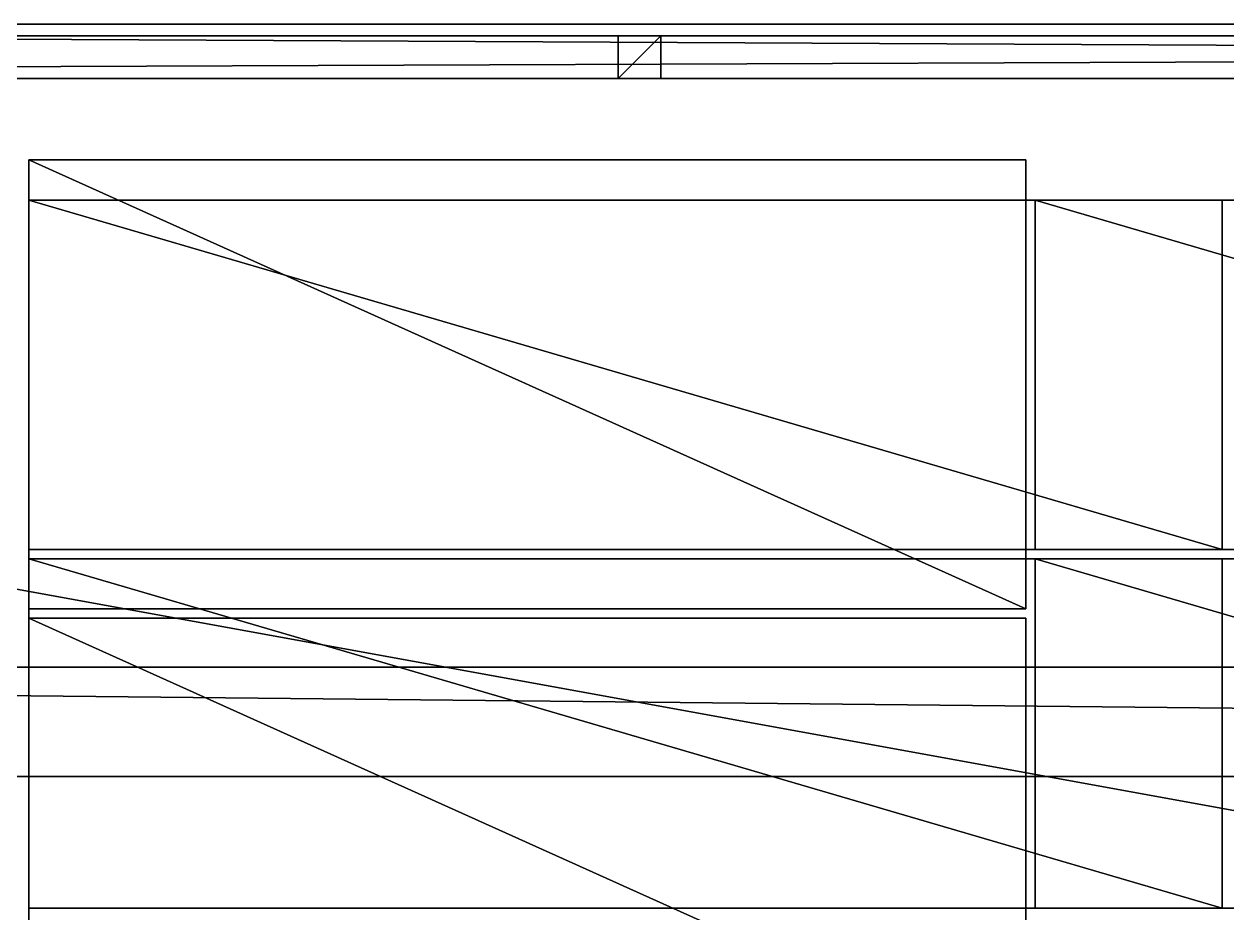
# Model space of a CAD drawing. Header units: millimetres. Extents: x -3100 to 14040, y -1280 to 1295.
# Drawn here: x 3873 to 5416, y 155 to 1295 of the extents above; entities that cross this region are included whole.
import ezdxf

# ---------------------------------------------------------------- set-up
doc = ezdxf.new("R2010")
doc.units = ezdxf.units.MM

msp = doc.modelspace()

# ---------------------------------------------------------------- linework, layer by layer
at = {"layer": 'CAD_75LAB'}
for points in [[(14040, 1295, 1250), (-40, 1295, 1250), (-40, 1295, 1320)], [(14040, 1295, 1320), (14040, 1295, 1250), (-40, 1295, 1320)], [(14040, 1225, 1250), (-40, 1225, 1250), (-40, 1295, 1250)], [(14040, 1295, 1250), (14040, 1225, 1250), (-40, 1295, 1250)], [(14040, 1225, 1320), (-40, 1295, 1320), (-40, 1225, 1320)], [(14040, 1295, 1320), (-40, 1295, 1320), (14040, 1225, 1320)], [(14040, 1280, 1160), (-40, 1280, 1160), (-40, 1280, 1250)], [(14040, 1280, 1250), (14040, 1280, 1160), (-40, 1280, 1250)], [(14040, -1280, 1160), (-40, -1280, 1160), (-40, 1280, 1160)], [(14040, 1280, 1160), (14040, -1280, 1160), (-40, 1280, 1160)], [(14040, -1280, 1250), (-40, 1280, 1250), (-40, -1280, 1250)], [(14040, 1280, 1250), (-40, 1280, 1250), (14040, -1280, 1250)], [(14040, 1280, 3995), (14040, 1280, 3940), (-40, 1280, 3940)], [(14040, 1280, 3995), (-40, 1280, 3940), (-40, 1280, 3995)], [(14040, 1280, 3940), (-40, 1225, 3940), (-40, 1280, 3940)], [(14040, 1280, 3940), (14040, 1225, 3940), (-40, 1225, 3940)], [(14040, 1280, 3995), (-40, 1280, 3995), (-40, 1225, 3995)], [(14040, 1280, 3995), (-40, 1225, 3995), (14040, 1225, 3995)], [(4635, 1280, 3940), (4635, 1280, 1250), (4635, 1225, 1250)], [(4635, 1225, 3940), (4635, 1280, 3940), (4635, 1225, 1250)], [(4635, 1280, 3940), (4690, 1280, 1250), (4635, 1280, 1250)], [(4690, 1280, 3940), (4690, 1280, 1250), (4635, 1280, 3940)], [(4690, 1280, 1250), (4635, 1225, 1250), (4635, 1280, 1250)], [(4690, 1280, 1250), (4690, 1225, 1250), (4635, 1225, 1250)], [(4690, 1280, 3940), (4635, 1280, 3940), (4635, 1225, 3940)], [(4690, 1280, 3940), (4635, 1225, 3940), (4690, 1225, 3940)], [(4690, 1280, 3940), (4690, 1225, 1250), (4690, 1280, 1250)], [(4690, 1225, 3940), (4690, 1225, 1250), (4690, 1280, 3940)], [(14040, 1225, 3995), (-40, 1225, 3940), (14040, 1225, 3940)], [(14040, 1225, 3995), (-40, 1225, 3995), (-40, 1225, 3940)], [(14040, 1225, 1250), (-40, 1225, 1320), (-40, 1225, 1250)], [(14040, 1225, 1320), (-40, 1225, 1320), (14040, 1225, 1250)], [(4635, 1225, 3940), (4635, 1225, 1250), (4690, 1225, 1250)], [(4690, 1225, 3940), (4635, 1225, 3940), (4690, 1225, 1250)], [(3879, 545, 1367), (3879, 1121, 1253), (3879, 545, 1253)], [(3879, 545, 1367), (3879, 1121, 1367), (3879, 1121, 1253)], [(5158, 1121, 1367), (5158, 1121, 1253), (3879, 1121, 1253)], [(5158, 1121, 1367), (3879, 1121, 1253), (3879, 1121, 1367)], [(5158, 545, 1253), (3879, 545, 1253), (3879, 1121, 1253)], [(5158, 1121, 1253), (5158, 545, 1253), (3879, 1121, 1253)], [(5158, 545, 1367), (3879, 1121, 1367), (3879, 545, 1367)], [(5158, 1121, 1367), (3879, 1121, 1367), (5158, 545, 1367)], [(3879, 545, 1487), (3879, 1121, 1373), (3879, 545, 1373)], [(3879, 545, 1487), (3879, 1121, 1487), (3879, 1121, 1373)], [(5158, 1121, 1487), (5158, 1121, 1373), (3879, 1121, 1373)], [(5158, 1121, 1487), (3879, 1121, 1373), (3879, 1121, 1487)], [(5158, 545, 1373), (3879, 545, 1373), (3879, 1121, 1373)], [(5158, 1121, 1373), (5158, 545, 1373), (3879, 1121, 1373)], [(5158, 545, 1487), (3879, 1121, 1487), (3879, 545, 1487)], [(5158, 1121, 1487), (3879, 1121, 1487), (5158, 545, 1487)], [(3879, 545, 1607), (3879, 1121, 1493), (3879, 545, 1493)], [(3879, 545, 1607), (3879, 1121, 1607), (3879, 1121, 1493)], [(5158, 1121, 1607), (5158, 1121, 1493), (3879, 1121, 1493)], [(5158, 1121, 1607), (3879, 1121, 1493), (3879, 1121, 1607)], [(5158, 545, 1493), (3879, 545, 1493), (3879, 1121, 1493)], [(5158, 1121, 1493), (5158, 545, 1493), (3879, 1121, 1493)], [(5158, 545, 1607), (3879, 1121, 1607), (3879, 545, 1607)], [(5158, 1121, 1607), (3879, 1121, 1607), (5158, 545, 1607)], [(5158, 545, 1367), (5158, 545, 1253), (5158, 1121, 1253)], [(5158, 545, 1367), (5158, 1121, 1253), (5158, 1121, 1367)], [(5158, 545, 1487), (5158, 545, 1373), (5158, 1121, 1373)], [(5158, 545, 1487), (5158, 1121, 1373), (5158, 1121, 1487)], [(5158, 545, 1607), (5158, 545, 1493), (5158, 1121, 1493)], [(5158, 545, 1607), (5158, 1121, 1493), (5158, 1121, 1607)], [(3879, 621, 1613), (3879, 1069, 1727), (3879, 1069, 1613)], [(3879, 621, 1727), (3879, 1069, 1727), (3879, 621, 1613)], [(5410, 1069, 1727), (5410, 1069, 1613), (3879, 1069, 1613)], [(5410, 1069, 1727), (3879, 1069, 1613), (3879, 1069, 1727)], [(5410, 621, 1613), (3879, 621, 1613), (3879, 1069, 1613)], [(5410, 1069, 1613), (5410, 621, 1613), (3879, 1069, 1613)], [(5410, 621, 1727), (3879, 1069, 1727), (3879, 621, 1727)], [(5410, 1069, 1727), (3879, 1069, 1727), (5410, 621, 1727)], [(3879, 621, 1733), (3879, 1069, 1847), (3879, 1069, 1733)], [(3879, 621, 1847), (3879, 1069, 1847), (3879, 621, 1733)], [(5410, 1069, 1847), (5410, 1069, 1733), (3879, 1069, 1733)], [(5410, 1069, 1847), (3879, 1069, 1733), (3879, 1069, 1847)], [(5410, 621, 1733), (3879, 621, 1733), (3879, 1069, 1733)], [(5410, 1069, 1733), (5410, 621, 1733), (3879, 1069, 1733)], [(5410, 621, 1847), (3879, 1069, 1847), (3879, 621, 1847)], [(5410, 1069, 1847), (3879, 1069, 1847), (5410, 621, 1847)], [(3879, 621, 1853), (3879, 1069, 1967), (3879, 1069, 1853)], [(3879, 621, 1967), (3879, 1069, 1967), (3879, 621, 1853)], [(5410, 1069, 1967), (5410, 1069, 1853), (3879, 1069, 1853)], [(5410, 1069, 1967), (3879, 1069, 1853), (3879, 1069, 1967)], [(5410, 621, 1853), (3879, 621, 1853), (3879, 1069, 1853)], [(5410, 1069, 1853), (5410, 621, 1853), (3879, 1069, 1853)], [(5410, 621, 1967), (3879, 1069, 1967), (3879, 621, 1967)], [(5410, 1069, 1967), (3879, 1069, 1967), (5410, 621, 1967)], [(3879, 621, 1973), (3879, 1069, 2087), (3879, 1069, 1973)], [(3879, 621, 2087), (3879, 1069, 2087), (3879, 621, 1973)], [(5410, 1069, 2087), (5410, 1069, 1973), (3879, 1069, 1973)], [(5410, 1069, 2087), (3879, 1069, 1973), (3879, 1069, 2087)], [(5410, 621, 1973), (3879, 621, 1973), (3879, 1069, 1973)], [(5410, 1069, 1973), (5410, 621, 1973), (3879, 1069, 1973)], [(5410, 621, 2087), (3879, 1069, 2087), (3879, 621, 2087)], [(5410, 1069, 2087), (3879, 1069, 2087), (5410, 621, 2087)], [(3879, 621, 2093), (3879, 1069, 2207), (3879, 1069, 2093)], [(3879, 621, 2207), (3879, 1069, 2207), (3879, 621, 2093)], [(5410, 1069, 2207), (5410, 1069, 2093), (3879, 1069, 2093)], [(5410, 1069, 2207), (3879, 1069, 2093), (3879, 1069, 2207)], [(5410, 621, 2093), (3879, 621, 2093), (3879, 1069, 2093)], [(5410, 1069, 2093), (5410, 621, 2093), (3879, 1069, 2093)], [(5410, 621, 2207), (3879, 1069, 2207), (3879, 621, 2207)], [(5410, 1069, 2207), (3879, 1069, 2207), (5410, 621, 2207)], [(3879, 621, 2213), (3879, 1069, 2327), (3879, 1069, 2213)], [(3879, 621, 2327), (3879, 1069, 2327), (3879, 621, 2213)], [(5410, 1069, 2327), (5410, 1069, 2213), (3879, 1069, 2213)], [(5410, 1069, 2327), (3879, 1069, 2213), (3879, 1069, 2327)], [(5410, 621, 2213), (3879, 621, 2213), (3879, 1069, 2213)], [(5410, 1069, 2213), (5410, 621, 2213), (3879, 1069, 2213)], [(5410, 621, 2327), (3879, 1069, 2327), (3879, 621, 2327)], [(5410, 1069, 2327), (3879, 1069, 2327), (5410, 621, 2327)], [(3879, 621, 2333), (3879, 1069, 2447), (3879, 1069, 2333)], [(3879, 621, 2447), (3879, 1069, 2447), (3879, 621, 2333)], [(5410, 1069, 2447), (5410, 1069, 2333), (3879, 1069, 2333)], [(5410, 1069, 2447), (3879, 1069, 2333), (3879, 1069, 2447)], [(5410, 621, 2333), (3879, 621, 2333), (3879, 1069, 2333)], [(5410, 1069, 2333), (5410, 621, 2333), (3879, 1069, 2333)], [(5410, 621, 2447), (3879, 1069, 2447), (3879, 621, 2447)], [(5410, 1069, 2447), (3879, 1069, 2447), (5410, 621, 2447)], [(3879, 621, 2453), (3879, 1069, 2567), (3879, 1069, 2453)], [(3879, 621, 2567), (3879, 1069, 2567), (3879, 621, 2453)], [(5410, 1069, 2567), (5410, 1069, 2453), (3879, 1069, 2453)], [(5410, 1069, 2567), (3879, 1069, 2453), (3879, 1069, 2567)], [(5410, 621, 2453), (3879, 621, 2453), (3879, 1069, 2453)], [(5410, 1069, 2453), (5410, 621, 2453), (3879, 1069, 2453)], [(5410, 621, 2567), (3879, 1069, 2567), (3879, 621, 2567)], [(5410, 1069, 2567), (3879, 1069, 2567), (5410, 621, 2567)], [(3879, 621, 2573), (3879, 1069, 2687), (3879, 1069, 2573)], [(3879, 621, 2687), (3879, 1069, 2687), (3879, 621, 2573)], [(5410, 1069, 2687), (5410, 1069, 2573), (3879, 1069, 2573)], [(5410, 1069, 2687), (3879, 1069, 2573), (3879, 1069, 2687)], [(5410, 621, 2573), (3879, 621, 2573), (3879, 1069, 2573)], [(5410, 1069, 2573), (5410, 621, 2573), (3879, 1069, 2573)], [(5410, 621, 2687), (3879, 1069, 2687), (3879, 621, 2687)], [(5410, 1069, 2687), (3879, 1069, 2687), (5410, 621, 2687)], [(3879, 621, 2693), (3879, 1069, 2807), (3879, 1069, 2693)], [(3879, 621, 2807), (3879, 1069, 2807), (3879, 621, 2693)], [(5410, 1069, 2807), (5410, 1069, 2693), (3879, 1069, 2693)], [(5410, 1069, 2807), (3879, 1069, 2693), (3879, 1069, 2807)], [(5410, 621, 2693), (3879, 621, 2693), (3879, 1069, 2693)], [(5410, 1069, 2693), (5410, 621, 2693), (3879, 1069, 2693)], [(5410, 621, 2807), (3879, 1069, 2807), (3879, 621, 2807)], [(5410, 1069, 2807), (3879, 1069, 2807), (5410, 621, 2807)], [(3879, 621, 2813), (3879, 1069, 2927), (3879, 1069, 2813)], [(3879, 621, 2927), (3879, 1069, 2927), (3879, 621, 2813)], [(5410, 1069, 2927), (5410, 1069, 2813), (3879, 1069, 2813)], [(5410, 1069, 2927), (3879, 1069, 2813), (3879, 1069, 2927)], [(5410, 621, 2813), (3879, 621, 2813), (3879, 1069, 2813)], [(5410, 1069, 2813), (5410, 621, 2813), (3879, 1069, 2813)], [(5410, 621, 2927), (3879, 1069, 2927), (3879, 621, 2927)], [(5410, 1069, 2927), (3879, 1069, 2927), (5410, 621, 2927)], [(3879, 621, 2933), (3879, 1069, 3047), (3879, 1069, 2933)], [(3879, 621, 3047), (3879, 1069, 3047), (3879, 621, 2933)], [(5410, 1069, 3047), (5410, 1069, 2933), (3879, 1069, 2933)], [(5410, 1069, 3047), (3879, 1069, 2933), (3879, 1069, 3047)], [(5410, 621, 2933), (3879, 621, 2933), (3879, 1069, 2933)], [(5410, 1069, 2933), (5410, 621, 2933), (3879, 1069, 2933)], [(5410, 621, 3047), (3879, 1069, 3047), (3879, 621, 3047)], [(5410, 1069, 3047), (3879, 1069, 3047), (5410, 621, 3047)], [(3879, 621, 3053), (3879, 1069, 3167), (3879, 1069, 3053)], [(3879, 621, 3167), (3879, 1069, 3167), (3879, 621, 3053)], [(5410, 1069, 3167), (5410, 1069, 3053), (3879, 1069, 3053)], [(5410, 1069, 3167), (3879, 1069, 3053), (3879, 1069, 3167)], [(5410, 621, 3053), (3879, 621, 3053), (3879, 1069, 3053)], [(5410, 1069, 3053), (5410, 621, 3053), (3879, 1069, 3053)], [(5410, 621, 3167), (3879, 1069, 3167), (3879, 621, 3167)], [(5410, 1069, 3167), (3879, 1069, 3167), (5410, 621, 3167)], [(3879, 621, 3173), (3879, 1069, 3287), (3879, 1069, 3173)], [(3879, 621, 3287), (3879, 1069, 3287), (3879, 621, 3173)], [(5410, 1069, 3287), (5410, 1069, 3173), (3879, 1069, 3173)], [(5410, 1069, 3287), (3879, 1069, 3173), (3879, 1069, 3287)], [(5410, 621, 3173), (3879, 621, 3173), (3879, 1069, 3173)], [(5410, 1069, 3173), (5410, 621, 3173), (3879, 1069, 3173)], [(5410, 621, 3287), (3879, 1069, 3287), (3879, 621, 3287)], [(5410, 1069, 3287), (3879, 1069, 3287), (5410, 621, 3287)], [(3879, 621, 3293), (3879, 1069, 3407), (3879, 1069, 3293)], [(3879, 621, 3407), (3879, 1069, 3407), (3879, 621, 3293)], [(5410, 1069, 3407), (5410, 1069, 3293), (3879, 1069, 3293)], [(5410, 1069, 3407), (3879, 1069, 3293), (3879, 1069, 3407)], [(5410, 621, 3293), (3879, 621, 3293), (3879, 1069, 3293)], [(5410, 1069, 3293), (5410, 621, 3293), (3879, 1069, 3293)], [(5410, 621, 3407), (3879, 1069, 3407), (3879, 621, 3407)], [(5410, 1069, 3407), (3879, 1069, 3407), (5410, 621, 3407)], [(3879, 621, 3413), (3879, 1069, 3527), (3879, 1069, 3413)], [(3879, 621, 3527), (3879, 1069, 3527), (3879, 621, 3413)], [(5410, 1069, 3527), (5410, 1069, 3413), (3879, 1069, 3413)], [(5410, 1069, 3527), (3879, 1069, 3413), (3879, 1069, 3527)], [(5410, 621, 3413), (3879, 621, 3413), (3879, 1069, 3413)], [(5410, 1069, 3413), (5410, 621, 3413), (3879, 1069, 3413)], [(5410, 621, 3527), (3879, 1069, 3527), (3879, 621, 3527)], [(5410, 1069, 3527), (3879, 1069, 3527), (5410, 621, 3527)], [(3879, 621, 3533), (3879, 1069, 3647), (3879, 1069, 3533)], [(3879, 621, 3647), (3879, 1069, 3647), (3879, 621, 3533)], [(5410, 1069, 3647), (5410, 1069, 3533), (3879, 1069, 3533)], [(5410, 1069, 3647), (3879, 1069, 3533), (3879, 1069, 3647)], [(5410, 621, 3533), (3879, 621, 3533), (3879, 1069, 3533)], [(5410, 1069, 3533), (5410, 621, 3533), (3879, 1069, 3533)], [(5410, 621, 3647), (3879, 1069, 3647), (3879, 621, 3647)], [(5410, 1069, 3647), (3879, 1069, 3647), (5410, 621, 3647)], [(3879, 621, 3653), (3879, 1069, 3767), (3879, 1069, 3653)], [(3879, 621, 3767), (3879, 1069, 3767), (3879, 621, 3653)], [(5410, 1069, 3767), (5410, 1069, 3653), (3879, 1069, 3653)], [(5410, 1069, 3767), (3879, 1069, 3653), (3879, 1069, 3767)], [(5410, 621, 3653), (3879, 621, 3653), (3879, 1069, 3653)], [(5410, 1069, 3653), (5410, 621, 3653), (3879, 1069, 3653)], [(5410, 621, 3767), (3879, 1069, 3767), (3879, 621, 3767)], [(5410, 1069, 3767), (3879, 1069, 3767), (5410, 621, 3767)], [(3879, 621, 3773), (3879, 1069, 3887), (3879, 1069, 3773)], [(3879, 621, 3887), (3879, 1069, 3887), (3879, 621, 3773)], [(5410, 1069, 3887), (5410, 1069, 3773), (3879, 1069, 3773)], [(5410, 1069, 3887), (3879, 1069, 3773), (3879, 1069, 3887)], [(5410, 621, 3773), (3879, 621, 3773), (3879, 1069, 3773)], [(5410, 1069, 3773), (5410, 621, 3773), (3879, 1069, 3773)], [(5410, 621, 3887), (3879, 1069, 3887), (3879, 621, 3887)], [(5410, 1069, 3887), (3879, 1069, 3887), (5410, 621, 3887)], [(5170, 621, 1253), (5170, 1069, 1367), (5170, 1069, 1253)], [(5170, 621, 1367), (5170, 1069, 1367), (5170, 621, 1253)], [(6701, 1069, 1367), (6701, 1069, 1253), (5170, 1069, 1253)], [(6701, 1069, 1367), (5170, 1069, 1253), (5170, 1069, 1367)], [(6701, 621, 1253), (5170, 621, 1253), (5170, 1069, 1253)], [(6701, 1069, 1253), (6701, 621, 1253), (5170, 1069, 1253)], [(6701, 621, 1367), (5170, 1069, 1367), (5170, 621, 1367)], [(6701, 1069, 1367), (5170, 1069, 1367), (6701, 621, 1367)], [(5170, 621, 1373), (5170, 1069, 1487), (5170, 1069, 1373)], [(5170, 621, 1487), (5170, 1069, 1487), (5170, 621, 1373)], [(6701, 1069, 1487), (6701, 1069, 1373), (5170, 1069, 1373)], [(6701, 1069, 1487), (5170, 1069, 1373), (5170, 1069, 1487)], [(6701, 621, 1373), (5170, 621, 1373), (5170, 1069, 1373)], [(6701, 1069, 1373), (6701, 621, 1373), (5170, 1069, 1373)], [(6701, 621, 1487), (5170, 1069, 1487), (5170, 621, 1487)], [(6701, 1069, 1487), (5170, 1069, 1487), (6701, 621, 1487)], [(5170, 621, 1493), (5170, 1069, 1607), (5170, 1069, 1493)], [(5170, 621, 1607), (5170, 1069, 1607), (5170, 621, 1493)], [(6701, 1069, 1607), (6701, 1069, 1493), (5170, 1069, 1493)], [(6701, 1069, 1607), (5170, 1069, 1493), (5170, 1069, 1607)], [(6701, 621, 1493), (5170, 621, 1493), (5170, 1069, 1493)], [(6701, 1069, 1493), (6701, 621, 1493), (5170, 1069, 1493)], [(6701, 621, 1607), (5170, 1069, 1607), (5170, 621, 1607)], [(6701, 1069, 1607), (5170, 1069, 1607), (6701, 621, 1607)], [(5410, 621, 1613), (5410, 1069, 1613), (5410, 1069, 1727)], [(5410, 621, 1727), (5410, 621, 1613), (5410, 1069, 1727)], [(5410, 621, 1733), (5410, 1069, 1733), (5410, 1069, 1847)], [(5410, 621, 1847), (5410, 621, 1733), (5410, 1069, 1847)], [(5410, 621, 1853), (5410, 1069, 1853), (5410, 1069, 1967)], [(5410, 621, 1967), (5410, 621, 1853), (5410, 1069, 1967)], [(5410, 621, 1973), (5410, 1069, 1973), (5410, 1069, 2087)], [(5410, 621, 2087), (5410, 621, 1973), (5410, 1069, 2087)], [(5410, 621, 2093), (5410, 1069, 2093), (5410, 1069, 2207)], [(5410, 621, 2207), (5410, 621, 2093), (5410, 1069, 2207)], [(5410, 621, 2213), (5410, 1069, 2213), (5410, 1069, 2327)], [(5410, 621, 2327), (5410, 621, 2213), (5410, 1069, 2327)], [(5410, 621, 2333), (5410, 1069, 2333), (5410, 1069, 2447)], [(5410, 621, 2447), (5410, 621, 2333), (5410, 1069, 2447)], [(5410, 621, 2453), (5410, 1069, 2453), (5410, 1069, 2567)], [(5410, 621, 2567), (5410, 621, 2453), (5410, 1069, 2567)], [(5410, 621, 2573), (5410, 1069, 2573), (5410, 1069, 2687)], [(5410, 621, 2687), (5410, 621, 2573), (5410, 1069, 2687)], [(5410, 621, 2693), (5410, 1069, 2693), (5410, 1069, 2807)], [(5410, 621, 2807), (5410, 621, 2693), (5410, 1069, 2807)], [(5410, 621, 2813), (5410, 1069, 2813), (5410, 1069, 2927)], [(5410, 621, 2927), (5410, 621, 2813), (5410, 1069, 2927)], [(5410, 621, 2933), (5410, 1069, 2933), (5410, 1069, 3047)], [(5410, 621, 3047), (5410, 621, 2933), (5410, 1069, 3047)], [(5410, 621, 3053), (5410, 1069, 3053), (5410, 1069, 3167)], [(5410, 621, 3167), (5410, 621, 3053), (5410, 1069, 3167)], [(5410, 621, 3173), (5410, 1069, 3173), (5410, 1069, 3287)], [(5410, 621, 3287), (5410, 621, 3173), (5410, 1069, 3287)], [(5410, 621, 3293), (5410, 1069, 3293), (5410, 1069, 3407)], [(5410, 621, 3407), (5410, 621, 3293), (5410, 1069, 3407)], [(5410, 621, 3413), (5410, 1069, 3413), (5410, 1069, 3527)], [(5410, 621, 3527), (5410, 621, 3413), (5410, 1069, 3527)], [(5410, 621, 3533), (5410, 1069, 3533), (5410, 1069, 3647)], [(5410, 621, 3647), (5410, 621, 3533), (5410, 1069, 3647)], [(5410, 621, 3653), (5410, 1069, 3653), (5410, 1069, 3767)], [(5410, 621, 3767), (5410, 621, 3653), (5410, 1069, 3767)], [(5410, 621, 3773), (5410, 1069, 3773), (5410, 1069, 3887)], [(5410, 621, 3887), (5410, 621, 3773), (5410, 1069, 3887)], [(5410, 621, 1727), (3879, 621, 1613), (5410, 621, 1613)], [(5410, 621, 1727), (3879, 621, 1727), (3879, 621, 1613)], [(5410, 621, 1847), (3879, 621, 1733), (5410, 621, 1733)], [(5410, 621, 1847), (3879, 621, 1847), (3879, 621, 1733)], [(5410, 621, 1967), (3879, 621, 1853), (5410, 621, 1853)], [(5410, 621, 1967), (3879, 621, 1967), (3879, 621, 1853)], [(5410, 621, 2087), (3879, 621, 1973), (5410, 621, 1973)], [(5410, 621, 2087), (3879, 621, 2087), (3879, 621, 1973)], [(5410, 621, 2207), (3879, 621, 2093), (5410, 621, 2093)], [(5410, 621, 2207), (3879, 621, 2207), (3879, 621, 2093)], [(5410, 621, 2327), (3879, 621, 2213), (5410, 621, 2213)], [(5410, 621, 2327), (3879, 621, 2327), (3879, 621, 2213)], [(5410, 621, 2447), (3879, 621, 2333), (5410, 621, 2333)], [(5410, 621, 2447), (3879, 621, 2447), (3879, 621, 2333)], [(5410, 621, 2567), (3879, 621, 2453), (5410, 621, 2453)], [(5410, 621, 2567), (3879, 621, 2567), (3879, 621, 2453)], [(5410, 621, 2687), (3879, 621, 2573), (5410, 621, 2573)], [(5410, 621, 2687), (3879, 621, 2687), (3879, 621, 2573)], [(5410, 621, 2807), (3879, 621, 2693), (5410, 621, 2693)], [(5410, 621, 2807), (3879, 621, 2807), (3879, 621, 2693)], [(5410, 621, 2927), (3879, 621, 2813), (5410, 621, 2813)], [(5410, 621, 2927), (3879, 621, 2927), (3879, 621, 2813)], [(5410, 621, 3047), (3879, 621, 2933), (5410, 621, 2933)], [(5410, 621, 3047), (3879, 621, 3047), (3879, 621, 2933)], [(5410, 621, 3167), (3879, 621, 3053), (5410, 621, 3053)], [(5410, 621, 3167), (3879, 621, 3167), (3879, 621, 3053)], [(5410, 621, 3287), (3879, 621, 3173), (5410, 621, 3173)], [(5410, 621, 3287), (3879, 621, 3287), (3879, 621, 3173)], [(5410, 621, 3407), (3879, 621, 3293), (5410, 621, 3293)], [(5410, 621, 3407), (3879, 621, 3407), (3879, 621, 3293)], [(5410, 621, 3527), (3879, 621, 3413), (5410, 621, 3413)], [(5410, 621, 3527), (3879, 621, 3527), (3879, 621, 3413)], [(5410, 621, 3647), (3879, 621, 3533), (5410, 621, 3533)], [(5410, 621, 3647), (3879, 621, 3647), (3879, 621, 3533)], [(5410, 621, 3767), (3879, 621, 3653), (5410, 621, 3653)], [(5410, 621, 3767), (3879, 621, 3767), (3879, 621, 3653)], [(5410, 621, 3887), (3879, 621, 3773), (5410, 621, 3773)], [(5410, 621, 3887), (3879, 621, 3887), (3879, 621, 3773)], [(6701, 621, 1367), (5170, 621, 1253), (6701, 621, 1253)], [(6701, 621, 1367), (5170, 621, 1367), (5170, 621, 1253)], [(6701, 621, 1487), (5170, 621, 1373), (6701, 621, 1373)], [(6701, 621, 1487), (5170, 621, 1487), (5170, 621, 1373)], [(6701, 621, 1607), (5170, 621, 1493), (6701, 621, 1493)], [(6701, 621, 1607), (5170, 621, 1607), (5170, 621, 1493)], [(3879, 161, 1613), (3879, 609, 1727), (3879, 609, 1613)], [(3879, 161, 1727), (3879, 609, 1727), (3879, 161, 1613)], [(5410, 609, 1727), (5410, 609, 1613), (3879, 609, 1613)], [(5410, 609, 1727), (3879, 609, 1613), (3879, 609, 1727)], [(5410, 161, 1613), (3879, 161, 1613), (3879, 609, 1613)], [(5410, 609, 1613), (5410, 161, 1613), (3879, 609, 1613)], [(5410, 161, 1727), (3879, 609, 1727), (3879, 161, 1727)], [(5410, 609, 1727), (3879, 609, 1727), (5410, 161, 1727)], [(3879, 161, 1733), (3879, 609, 1847), (3879, 609, 1733)], [(3879, 161, 1847), (3879, 609, 1847), (3879, 161, 1733)], [(5410, 609, 1847), (5410, 609, 1733), (3879, 609, 1733)], [(5410, 609, 1847), (3879, 609, 1733), (3879, 609, 1847)], [(5410, 161, 1733), (3879, 161, 1733), (3879, 609, 1733)], [(5410, 609, 1733), (5410, 161, 1733), (3879, 609, 1733)], [(5410, 161, 1847), (3879, 609, 1847), (3879, 161, 1847)], [(5410, 609, 1847), (3879, 609, 1847), (5410, 161, 1847)], [(3879, 161, 1853), (3879, 609, 1967), (3879, 609, 1853)], [(3879, 161, 1967), (3879, 609, 1967), (3879, 161, 1853)], [(5410, 609, 1967), (5410, 609, 1853), (3879, 609, 1853)], [(5410, 609, 1967), (3879, 609, 1853), (3879, 609, 1967)], [(5410, 161, 1853), (3879, 161, 1853), (3879, 609, 1853)], [(5410, 609, 1853), (5410, 161, 1853), (3879, 609, 1853)], [(5410, 161, 1967), (3879, 609, 1967), (3879, 161, 1967)], [(5410, 609, 1967), (3879, 609, 1967), (5410, 161, 1967)], [(3879, 161, 1973), (3879, 609, 2087), (3879, 609, 1973)], [(3879, 161, 2087), (3879, 609, 2087), (3879, 161, 1973)], [(5410, 609, 2087), (5410, 609, 1973), (3879, 609, 1973)], [(5410, 609, 2087), (3879, 609, 1973), (3879, 609, 2087)], [(5410, 161, 1973), (3879, 161, 1973), (3879, 609, 1973)], [(5410, 609, 1973), (5410, 161, 1973), (3879, 609, 1973)], [(5410, 161, 2087), (3879, 609, 2087), (3879, 161, 2087)], [(5410, 609, 2087), (3879, 609, 2087), (5410, 161, 2087)], [(3879, 161, 2093), (3879, 609, 2207), (3879, 609, 2093)], [(3879, 161, 2207), (3879, 609, 2207), (3879, 161, 2093)], [(5410, 609, 2207), (5410, 609, 2093), (3879, 609, 2093)], [(5410, 609, 2207), (3879, 609, 2093), (3879, 609, 2207)], [(5410, 161, 2093), (3879, 161, 2093), (3879, 609, 2093)], [(5410, 609, 2093), (5410, 161, 2093), (3879, 609, 2093)], [(5410, 161, 2207), (3879, 609, 2207), (3879, 161, 2207)], [(5410, 609, 2207), (3879, 609, 2207), (5410, 161, 2207)], [(3879, 161, 2213), (3879, 609, 2327), (3879, 609, 2213)], [(3879, 161, 2327), (3879, 609, 2327), (3879, 161, 2213)], [(5410, 609, 2327), (5410, 609, 2213), (3879, 609, 2213)], [(5410, 609, 2327), (3879, 609, 2213), (3879, 609, 2327)], [(5410, 161, 2213), (3879, 161, 2213), (3879, 609, 2213)], [(5410, 609, 2213), (5410, 161, 2213), (3879, 609, 2213)], [(5410, 161, 2327), (3879, 609, 2327), (3879, 161, 2327)], [(5410, 609, 2327), (3879, 609, 2327), (5410, 161, 2327)], [(3879, 161, 2333), (3879, 609, 2447), (3879, 609, 2333)], [(3879, 161, 2447), (3879, 609, 2447), (3879, 161, 2333)], [(5410, 609, 2447), (5410, 609, 2333), (3879, 609, 2333)], [(5410, 609, 2447), (3879, 609, 2333), (3879, 609, 2447)], [(5410, 161, 2333), (3879, 161, 2333), (3879, 609, 2333)], [(5410, 609, 2333), (5410, 161, 2333), (3879, 609, 2333)], [(5410, 161, 2447), (3879, 609, 2447), (3879, 161, 2447)], [(5410, 609, 2447), (3879, 609, 2447), (5410, 161, 2447)], [(3879, 161, 2453), (3879, 609, 2567), (3879, 609, 2453)], [(3879, 161, 2567), (3879, 609, 2567), (3879, 161, 2453)], [(5410, 609, 2567), (5410, 609, 2453), (3879, 609, 2453)], [(5410, 609, 2567), (3879, 609, 2453), (3879, 609, 2567)], [(5410, 161, 2453), (3879, 161, 2453), (3879, 609, 2453)], [(5410, 609, 2453), (5410, 161, 2453), (3879, 609, 2453)], [(5410, 161, 2567), (3879, 609, 2567), (3879, 161, 2567)], [(5410, 609, 2567), (3879, 609, 2567), (5410, 161, 2567)], [(3879, 161, 2573), (3879, 609, 2687), (3879, 609, 2573)], [(3879, 161, 2687), (3879, 609, 2687), (3879, 161, 2573)], [(5410, 609, 2687), (5410, 609, 2573), (3879, 609, 2573)], [(5410, 609, 2687), (3879, 609, 2573), (3879, 609, 2687)], [(5410, 161, 2573), (3879, 161, 2573), (3879, 609, 2573)], [(5410, 609, 2573), (5410, 161, 2573), (3879, 609, 2573)], [(5410, 161, 2687), (3879, 609, 2687), (3879, 161, 2687)], [(5410, 609, 2687), (3879, 609, 2687), (5410, 161, 2687)], [(3879, 161, 2693), (3879, 609, 2807), (3879, 609, 2693)], [(3879, 161, 2807), (3879, 609, 2807), (3879, 161, 2693)], [(5410, 609, 2807), (5410, 609, 2693), (3879, 609, 2693)], [(5410, 609, 2807), (3879, 609, 2693), (3879, 609, 2807)], [(5410, 161, 2693), (3879, 161, 2693), (3879, 609, 2693)], [(5410, 609, 2693), (5410, 161, 2693), (3879, 609, 2693)], [(5410, 161, 2807), (3879, 609, 2807), (3879, 161, 2807)], [(5410, 609, 2807), (3879, 609, 2807), (5410, 161, 2807)], [(3879, 161, 2813), (3879, 609, 2927), (3879, 609, 2813)], [(3879, 161, 2927), (3879, 609, 2927), (3879, 161, 2813)], [(5410, 609, 2927), (5410, 609, 2813), (3879, 609, 2813)], [(5410, 609, 2927), (3879, 609, 2813), (3879, 609, 2927)], [(5410, 161, 2813), (3879, 161, 2813), (3879, 609, 2813)], [(5410, 609, 2813), (5410, 161, 2813), (3879, 609, 2813)], [(5410, 161, 2927), (3879, 609, 2927), (3879, 161, 2927)], [(5410, 609, 2927), (3879, 609, 2927), (5410, 161, 2927)], [(3879, 161, 2933), (3879, 609, 3047), (3879, 609, 2933)], [(3879, 161, 3047), (3879, 609, 3047), (3879, 161, 2933)], [(5410, 609, 3047), (5410, 609, 2933), (3879, 609, 2933)], [(5410, 609, 3047), (3879, 609, 2933), (3879, 609, 3047)], [(5410, 161, 2933), (3879, 161, 2933), (3879, 609, 2933)], [(5410, 609, 2933), (5410, 161, 2933), (3879, 609, 2933)], [(5410, 161, 3047), (3879, 609, 3047), (3879, 161, 3047)], [(5410, 609, 3047), (3879, 609, 3047), (5410, 161, 3047)], [(3879, 161, 3053), (3879, 609, 3167), (3879, 609, 3053)], [(3879, 161, 3167), (3879, 609, 3167), (3879, 161, 3053)], [(5410, 609, 3167), (5410, 609, 3053), (3879, 609, 3053)], [(5410, 609, 3167), (3879, 609, 3053), (3879, 609, 3167)], [(5410, 161, 3053), (3879, 161, 3053), (3879, 609, 3053)], [(5410, 609, 3053), (5410, 161, 3053), (3879, 609, 3053)], [(5410, 161, 3167), (3879, 609, 3167), (3879, 161, 3167)], [(5410, 609, 3167), (3879, 609, 3167), (5410, 161, 3167)], [(3879, 161, 3173), (3879, 609, 3287), (3879, 609, 3173)], [(3879, 161, 3287), (3879, 609, 3287), (3879, 161, 3173)], [(5410, 609, 3287), (5410, 609, 3173), (3879, 609, 3173)], [(5410, 609, 3287), (3879, 609, 3173), (3879, 609, 3287)], [(5410, 161, 3173), (3879, 161, 3173), (3879, 609, 3173)], [(5410, 609, 3173), (5410, 161, 3173), (3879, 609, 3173)], [(5410, 161, 3287), (3879, 609, 3287), (3879, 161, 3287)], [(5410, 609, 3287), (3879, 609, 3287), (5410, 161, 3287)], [(3879, 161, 3293), (3879, 609, 3407), (3879, 609, 3293)], [(3879, 161, 3407), (3879, 609, 3407), (3879, 161, 3293)], [(5410, 609, 3407), (5410, 609, 3293), (3879, 609, 3293)], [(5410, 609, 3407), (3879, 609, 3293), (3879, 609, 3407)], [(5410, 161, 3293), (3879, 161, 3293), (3879, 609, 3293)], [(5410, 609, 3293), (5410, 161, 3293), (3879, 609, 3293)], [(5410, 161, 3407), (3879, 609, 3407), (3879, 161, 3407)], [(5410, 609, 3407), (3879, 609, 3407), (5410, 161, 3407)], [(3879, 161, 3413), (3879, 609, 3527), (3879, 609, 3413)], [(3879, 161, 3527), (3879, 609, 3527), (3879, 161, 3413)], [(5410, 609, 3527), (5410, 609, 3413), (3879, 609, 3413)], [(5410, 609, 3527), (3879, 609, 3413), (3879, 609, 3527)], [(5410, 161, 3413), (3879, 161, 3413), (3879, 609, 3413)], [(5410, 609, 3413), (5410, 161, 3413), (3879, 609, 3413)], [(5410, 161, 3527), (3879, 609, 3527), (3879, 161, 3527)], [(5410, 609, 3527), (3879, 609, 3527), (5410, 161, 3527)], [(3879, 161, 3533), (3879, 609, 3647), (3879, 609, 3533)], [(3879, 161, 3647), (3879, 609, 3647), (3879, 161, 3533)], [(5410, 609, 3647), (5410, 609, 3533), (3879, 609, 3533)], [(5410, 609, 3647), (3879, 609, 3533), (3879, 609, 3647)], [(5410, 161, 3533), (3879, 161, 3533), (3879, 609, 3533)], [(5410, 609, 3533), (5410, 161, 3533), (3879, 609, 3533)], [(5410, 161, 3647), (3879, 609, 3647), (3879, 161, 3647)], [(5410, 609, 3647), (3879, 609, 3647), (5410, 161, 3647)], [(3879, 161, 3653), (3879, 609, 3767), (3879, 609, 3653)], [(3879, 161, 3767), (3879, 609, 3767), (3879, 161, 3653)], [(5410, 609, 3767), (5410, 609, 3653), (3879, 609, 3653)], [(5410, 609, 3767), (3879, 609, 3653), (3879, 609, 3767)], [(5410, 161, 3653), (3879, 161, 3653), (3879, 609, 3653)], [(5410, 609, 3653), (5410, 161, 3653), (3879, 609, 3653)], [(5410, 161, 3767), (3879, 609, 3767), (3879, 161, 3767)], [(5410, 609, 3767), (3879, 609, 3767), (5410, 161, 3767)], [(3879, 161, 3773), (3879, 609, 3887), (3879, 609, 3773)], [(3879, 161, 3887), (3879, 609, 3887), (3879, 161, 3773)], [(5410, 609, 3887), (5410, 609, 3773), (3879, 609, 3773)], [(5410, 609, 3887), (3879, 609, 3773), (3879, 609, 3887)], [(5410, 161, 3773), (3879, 161, 3773), (3879, 609, 3773)], [(5410, 609, 3773), (5410, 161, 3773), (3879, 609, 3773)], [(5410, 161, 3887), (3879, 609, 3887), (3879, 161, 3887)], [(5410, 609, 3887), (3879, 609, 3887), (5410, 161, 3887)], [(5170, 161, 1253), (5170, 609, 1367), (5170, 609, 1253)], [(5170, 161, 1367), (5170, 609, 1367), (5170, 161, 1253)], [(6701, 609, 1367), (6701, 609, 1253), (5170, 609, 1253)], [(6701, 609, 1367), (5170, 609, 1253), (5170, 609, 1367)], [(6701, 161, 1253), (5170, 161, 1253), (5170, 609, 1253)], [(6701, 609, 1253), (6701, 161, 1253), (5170, 609, 1253)], [(6701, 161, 1367), (5170, 609, 1367), (5170, 161, 1367)], [(6701, 609, 1367), (5170, 609, 1367), (6701, 161, 1367)], [(5170, 161, 1373), (5170, 609, 1487), (5170, 609, 1373)], [(5170, 161, 1487), (5170, 609, 1487), (5170, 161, 1373)], [(6701, 609, 1487), (6701, 609, 1373), (5170, 609, 1373)], [(6701, 609, 1487), (5170, 609, 1373), (5170, 609, 1487)], [(6701, 161, 1373), (5170, 161, 1373), (5170, 609, 1373)], [(6701, 609, 1373), (6701, 161, 1373), (5170, 609, 1373)], [(6701, 161, 1487), (5170, 609, 1487), (5170, 161, 1487)], [(6701, 609, 1487), (5170, 609, 1487), (6701, 161, 1487)], [(5170, 161, 1493), (5170, 609, 1607), (5170, 609, 1493)], [(5170, 161, 1607), (5170, 609, 1607), (5170, 161, 1493)], [(6701, 609, 1607), (6701, 609, 1493), (5170, 609, 1493)], [(6701, 609, 1607), (5170, 609, 1493), (5170, 609, 1607)], [(6701, 161, 1493), (5170, 161, 1493), (5170, 609, 1493)], [(6701, 609, 1493), (6701, 161, 1493), (5170, 609, 1493)], [(6701, 161, 1607), (5170, 609, 1607), (5170, 161, 1607)], [(6701, 609, 1607), (5170, 609, 1607), (6701, 161, 1607)], [(5410, 161, 1613), (5410, 609, 1613), (5410, 609, 1727)], [(5410, 161, 1727), (5410, 161, 1613), (5410, 609, 1727)], [(5410, 161, 1733), (5410, 609, 1733), (5410, 609, 1847)], [(5410, 161, 1847), (5410, 161, 1733), (5410, 609, 1847)], [(5410, 161, 1853), (5410, 609, 1853), (5410, 609, 1967)], [(5410, 161, 1967), (5410, 161, 1853), (5410, 609, 1967)], [(5410, 161, 1973), (5410, 609, 1973), (5410, 609, 2087)], [(5410, 161, 2087), (5410, 161, 1973), (5410, 609, 2087)], [(5410, 161, 2093), (5410, 609, 2093), (5410, 609, 2207)], [(5410, 161, 2207), (5410, 161, 2093), (5410, 609, 2207)], [(5410, 161, 2213), (5410, 609, 2213), (5410, 609, 2327)], [(5410, 161, 2327), (5410, 161, 2213), (5410, 609, 2327)], [(5410, 161, 2333), (5410, 609, 2333), (5410, 609, 2447)], [(5410, 161, 2447), (5410, 161, 2333), (5410, 609, 2447)], [(5410, 161, 2453), (5410, 609, 2453), (5410, 609, 2567)], [(5410, 161, 2567), (5410, 161, 2453), (5410, 609, 2567)], [(5410, 161, 2573), (5410, 609, 2573), (5410, 609, 2687)], [(5410, 161, 2687), (5410, 161, 2573), (5410, 609, 2687)], [(5410, 161, 2693), (5410, 609, 2693), (5410, 609, 2807)], [(5410, 161, 2807), (5410, 161, 2693), (5410, 609, 2807)], [(5410, 161, 2813), (5410, 609, 2813), (5410, 609, 2927)], [(5410, 161, 2927), (5410, 161, 2813), (5410, 609, 2927)], [(5410, 161, 2933), (5410, 609, 2933), (5410, 609, 3047)], [(5410, 161, 3047), (5410, 161, 2933), (5410, 609, 3047)], [(5410, 161, 3053), (5410, 609, 3053), (5410, 609, 3167)], [(5410, 161, 3167), (5410, 161, 3053), (5410, 609, 3167)], [(5410, 161, 3173), (5410, 609, 3173), (5410, 609, 3287)], [(5410, 161, 3287), (5410, 161, 3173), (5410, 609, 3287)], [(5410, 161, 3293), (5410, 609, 3293), (5410, 609, 3407)], [(5410, 161, 3407), (5410, 161, 3293), (5410, 609, 3407)], [(5410, 161, 3413), (5410, 609, 3413), (5410, 609, 3527)], [(5410, 161, 3527), (5410, 161, 3413), (5410, 609, 3527)], [(5410, 161, 3533), (5410, 609, 3533), (5410, 609, 3647)], [(5410, 161, 3647), (5410, 161, 3533), (5410, 609, 3647)], [(5410, 161, 3653), (5410, 609, 3653), (5410, 609, 3767)], [(5410, 161, 3767), (5410, 161, 3653), (5410, 609, 3767)], [(5410, 161, 3773), (5410, 609, 3773), (5410, 609, 3887)], [(5410, 161, 3887), (5410, 161, 3773), (5410, 609, 3887)], [(5158, 545, 1367), (3879, 545, 1253), (5158, 545, 1253)], [(5158, 545, 1367), (3879, 545, 1367), (3879, 545, 1253)], [(5158, 545, 1487), (3879, 545, 1373), (5158, 545, 1373)], [(5158, 545, 1487), (3879, 545, 1487), (3879, 545, 1373)], [(5158, 545, 1607), (3879, 545, 1493), (5158, 545, 1493)], [(5158, 545, 1607), (3879, 545, 1607), (3879, 545, 1493)], [(3879, -43, 1367), (3879, 533, 1253), (3879, -43, 1253)], [(3879, -43, 1367), (3879, 533, 1367), (3879, 533, 1253)], [(5158, 533, 1367), (5158, 533, 1253), (3879, 533, 1253)], [(5158, 533, 1367), (3879, 533, 1253), (3879, 533, 1367)], [(5158, -43, 1253), (3879, -43, 1253), (3879, 533, 1253)], [(5158, 533, 1253), (5158, -43, 1253), (3879, 533, 1253)], [(5158, -43, 1367), (3879, 533, 1367), (3879, -43, 1367)], [(5158, 533, 1367), (3879, 533, 1367), (5158, -43, 1367)], [(3879, -43, 1487), (3879, 533, 1373), (3879, -43, 1373)], [(3879, -43, 1487), (3879, 533, 1487), (3879, 533, 1373)], [(5158, 533, 1487), (5158, 533, 1373), (3879, 533, 1373)], [(5158, 533, 1487), (3879, 533, 1373), (3879, 533, 1487)], [(5158, -43, 1373), (3879, -43, 1373), (3879, 533, 1373)], [(5158, 533, 1373), (5158, -43, 1373), (3879, 533, 1373)], [(5158, -43, 1487), (3879, 533, 1487), (3879, -43, 1487)], [(5158, 533, 1487), (3879, 533, 1487), (5158, -43, 1487)], [(3879, -43, 1607), (3879, 533, 1493), (3879, -43, 1493)], [(3879, -43, 1607), (3879, 533, 1607), (3879, 533, 1493)], [(5158, 533, 1607), (5158, 533, 1493), (3879, 533, 1493)], [(5158, 533, 1607), (3879, 533, 1493), (3879, 533, 1607)], [(5158, -43, 1493), (3879, -43, 1493), (3879, 533, 1493)], [(5158, 533, 1493), (5158, -43, 1493), (3879, 533, 1493)], [(5158, -43, 1607), (3879, 533, 1607), (3879, -43, 1607)], [(5158, 533, 1607), (3879, 533, 1607), (5158, -43, 1607)], [(5158, -43, 1367), (5158, -43, 1253), (5158, 533, 1253)], [(5158, -43, 1367), (5158, 533, 1253), (5158, 533, 1367)], [(5158, -43, 1487), (5158, -43, 1373), (5158, 533, 1373)], [(5158, -43, 1487), (5158, 533, 1373), (5158, 533, 1487)], [(5158, -43, 1607), (5158, -43, 1493), (5158, 533, 1493)], [(5158, -43, 1607), (5158, 533, 1493), (5158, 533, 1607)], [(13960, 470, 1160), (13960, 470, 910), (300, 470, 910)], [(13960, 470, 1160), (300, 470, 910), (300, 470, 1160)], [(13960, 330, 910), (300, 330, 910), (300, 470, 910)], [(13960, 470, 910), (13960, 330, 910), (300, 470, 910)], [(13960, 330, 1160), (300, 470, 1160), (300, 330, 1160)], [(13960, 470, 1160), (300, 470, 1160), (13960, 330, 1160)], [(13960, 330, 1160), (300, 330, 910), (13960, 330, 910)], [(13960, 330, 1160), (300, 330, 1160), (300, 330, 910)], [(5410, 161, 1727), (3879, 161, 1613), (5410, 161, 1613)], [(5410, 161, 1727), (3879, 161, 1727), (3879, 161, 1613)], [(5410, 161, 1847), (3879, 161, 1733), (5410, 161, 1733)], [(5410, 161, 1847), (3879, 161, 1847), (3879, 161, 1733)], [(5410, 161, 1967), (3879, 161, 1853), (5410, 161, 1853)], [(5410, 161, 1967), (3879, 161, 1967), (3879, 161, 1853)], [(5410, 161, 2087), (3879, 161, 1973), (5410, 161, 1973)], [(5410, 161, 2087), (3879, 161, 2087), (3879, 161, 1973)], [(5410, 161, 2207), (3879, 161, 2093), (5410, 161, 2093)], [(5410, 161, 2207), (3879, 161, 2207), (3879, 161, 2093)], [(5410, 161, 2327), (3879, 161, 2213), (5410, 161, 2213)], [(5410, 161, 2327), (3879, 161, 2327), (3879, 161, 2213)], [(5410, 161, 2447), (3879, 161, 2333), (5410, 161, 2333)], [(5410, 161, 2447), (3879, 161, 2447), (3879, 161, 2333)], [(5410, 161, 2567), (3879, 161, 2453), (5410, 161, 2453)], [(5410, 161, 2567), (3879, 161, 2567), (3879, 161, 2453)], [(5410, 161, 2687), (3879, 161, 2573), (5410, 161, 2573)], [(5410, 161, 2687), (3879, 161, 2687), (3879, 161, 2573)], [(5410, 161, 2807), (3879, 161, 2693), (5410, 161, 2693)], [(5410, 161, 2807), (3879, 161, 2807), (3879, 161, 2693)], [(5410, 161, 2927), (3879, 161, 2813), (5410, 161, 2813)], [(5410, 161, 2927), (3879, 161, 2927), (3879, 161, 2813)], [(5410, 161, 3047), (3879, 161, 2933), (5410, 161, 2933)], [(5410, 161, 3047), (3879, 161, 3047), (3879, 161, 2933)], [(5410, 161, 3167), (3879, 161, 3053), (5410, 161, 3053)], [(5410, 161, 3167), (3879, 161, 3167), (3879, 161, 3053)], [(5410, 161, 3287), (3879, 161, 3173), (5410, 161, 3173)], [(5410, 161, 3287), (3879, 161, 3287), (3879, 161, 3173)], [(5410, 161, 3407), (3879, 161, 3293), (5410, 161, 3293)], [(5410, 161, 3407), (3879, 161, 3407), (3879, 161, 3293)], [(5410, 161, 3527), (3879, 161, 3413), (5410, 161, 3413)], [(5410, 161, 3527), (3879, 161, 3527), (3879, 161, 3413)], [(5410, 161, 3647), (3879, 161, 3533), (5410, 161, 3533)], [(5410, 161, 3647), (3879, 161, 3647), (3879, 161, 3533)], [(5410, 161, 3767), (3879, 161, 3653), (5410, 161, 3653)], [(5410, 161, 3767), (3879, 161, 3767), (3879, 161, 3653)], [(5410, 161, 3887), (3879, 161, 3773), (5410, 161, 3773)], [(5410, 161, 3887), (3879, 161, 3887), (3879, 161, 3773)], [(6701, 161, 1367), (5170, 161, 1253), (6701, 161, 1253)], [(6701, 161, 1367), (5170, 161, 1367), (5170, 161, 1253)], [(6701, 161, 1487), (5170, 161, 1373), (6701, 161, 1373)], [(6701, 161, 1487), (5170, 161, 1487), (5170, 161, 1373)], [(6701, 161, 1607), (5170, 161, 1493), (6701, 161, 1493)], [(6701, 161, 1607), (5170, 161, 1607), (5170, 161, 1493)]]:
    msp.add_3dface(points, dxfattribs=at)

doc.saveas('drawing.dxf')
